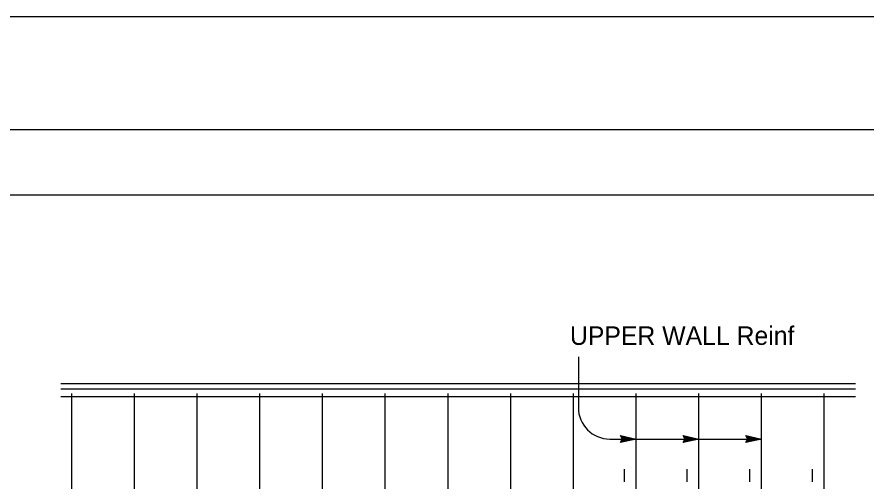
# Model space of a CAD drawing. Extents: x -893 to 867, y -474 to 712.
# Drawn here: x -679.3 to -354.2, y 534.2 to 712 of the extents above; entities that cross this region are included whole.
import ezdxf

# ---------------------------------------------------------------- set-up
doc = ezdxf.new("R2010")
doc.units = 0
for name, color, linetype in [('60 Nongeo Data', 7, 'Continuous'), ('border_PLOTTING-ELEMENTS', 7, 'Continuous'), ('border_rw_22x34_Cut_Lines', 7, 'Continuous'), ('border_SHEET', 7, 'Continuous'), ('str_Concrete-B', 7, 'Continuous'), ('str_Reinforcement-A', 7, 'Continuous'), ('str_Reinforcement-B', 7, 'Continuous'), ('str_Text-A', 7, 'Continuous')]:
    doc.layers.add(name, color=color, linetype=linetype)

msp = doc.modelspace()

# ---------------------------------------------------------------- linework, layer by layer
at = {"layer": '60 Nongeo Data'}
for p, q in [((-464.62, 582.02), (-464.62, 562.58)), ((-452.63, 550.59), (-394.56, 550.59)), ((-447.71, 550.59), (-448.51, 551.93)), ((-448.51, 551.93), (-448.51, 551.93)), ((-448.51, 551.93), (-442.51, 550.59)), ((-442.51, 550.59), (-448.51, 549.26)), ((-448.51, 549.26), (-447.71, 550.59)), ((-448.29, 551.58), (-443.89, 550.59)), ((-443.9, 550.59), (-448.28, 549.62)), ((-445.27, 550.59), (-448.1, 549.97)), ((-448.06, 551.22), (-445.27, 550.59)), ((-447.89, 550.87), (-446.66, 550.6)), ((-446.66, 550.6), (-447.86, 550.33)), ((-442.51, 550.59), (-442.51, 550.59)), ((-423.73, 550.59), (-424.53, 551.93)), ((-424.53, 551.93), (-424.53, 551.93)), ((-424.53, 551.93), (-418.53, 550.59)), ((-418.53, 550.59), (-424.53, 549.26)), ((-424.53, 549.26), (-423.73, 550.59)), ((-424.32, 551.58), (-419.91, 550.59)), ((-419.93, 550.59), (-424.3, 549.62)), ((-421.3, 550.59), (-424.12, 549.97)), ((-424.08, 551.22), (-421.3, 550.59)), ((-423.91, 550.87), (-422.68, 550.6)), ((-422.68, 550.6), (-423.89, 550.33)), ((-418.53, 550.59), (-418.53, 550.59)), ((-399.76, 550.59), (-400.56, 551.93)), ((-400.56, 551.93), (-400.56, 551.93)), ((-400.56, 551.93), (-394.56, 550.59)), ((-394.56, 550.59), (-400.56, 549.26)), ((-400.56, 549.26), (-399.76, 550.59)), ((-400.34, 551.58), (-395.94, 550.59)), ((-395.95, 550.59), (-400.32, 549.62)), ((-397.32, 550.59), (-400.15, 549.97)), ((-400.11, 551.22), (-397.32, 550.59)), ((-399.93, 550.87), (-398.7, 550.6)), ((-398.7, 550.6), (-399.91, 550.33)), ((-394.56, 550.59), (-394.56, 550.59)), ((-448.51, 549.26), (-448.51, 549.26)), ((-424.53, 549.26), (-424.53, 549.26)), ((-400.56, 549.26), (-400.56, 549.26))]:
    msp.add_line(p, q, dxfattribs=at)
msp.add_arc((-452.62, 562.59), 12, 180, 270, dxfattribs=at)
at = {"layer": 'border_PLOTTING-ELEMENTS'}
for points in [[(-893.45, -474.04), (866.55, -474.04), (866.55, 711.96), (-893.45, 711.96)], [(-863.45, 668.96), (836.55, 668.96), (836.55, -431.04), (-863.45, -431.04)]]:
    msp.add_lwpolyline(points, close=True, dxfattribs=at)
at = {"layer": 'border_rw_22x34_Cut_Lines'}
msp.add_lwpolyline([(-863.45, 668.96), (836.55, 668.96), (836.55, -431.04), (-863.45, -431.04)], close=True, dxfattribs=at)
at = {"layer": 'border_SHEET'}
msp.add_line((-813.45, 643.96), (811.55, 643.96), dxfattribs=at)
at = {"layer": 'str_Concrete-B'}
for p, q in [((-662.55, 571.79), (-358.69, 571.79)), ((-662.55, 569.8), (-358.69, 569.8)), ((-447, 534.2), (-447, 539.12)), ((-423.01, 534.2), (-423.01, 539.12)), ((-399.01, 534.2), (-399.01, 539.12)), ((-375.03, 534.2), (-375.03, 539.12))]:
    msp.add_line(p, q, dxfattribs=at)
at = {"layer": 'str_Reinforcement-A'}
msp.add_line((-662.55, 566.8), (-358.69, 566.8), dxfattribs=at)
at = {"layer": 'str_Reinforcement-B'}
for p, q in [((-658.3, 477.06), (-658.3, 568.04)), ((-634.32, 477.06), (-634.32, 568.04)), ((-610.35, 477.06), (-610.35, 568.04)), ((-586.37, 477.06), (-586.37, 568.04)), ((-562.39, 477.06), (-562.39, 568.04)), ((-538.42, 477.06), (-538.42, 568.04)), ((-514.44, 477.06), (-514.44, 568.04)), ((-490.46, 477.06), (-490.46, 568.04)), ((-466.49, 477.06), (-466.49, 568.04)), ((-442.51, 477.06), (-442.51, 568.04)), ((-418.53, 477.06), (-418.53, 568.04)), ((-394.56, 477.06), (-394.56, 568.04)), ((-370.58, 477.06), (-370.58, 568.04))]:
    msp.add_line(p, q, dxfattribs=at)

# ---------------------------------------------------------------- texts
at = {"layer": 'str_Text-A'}
msp.add_text('UPPER WALL Reinf', height=7.0866, dxfattribs=at).set_placement((-467.83, 586.58))

doc.saveas('drawing.dxf')
